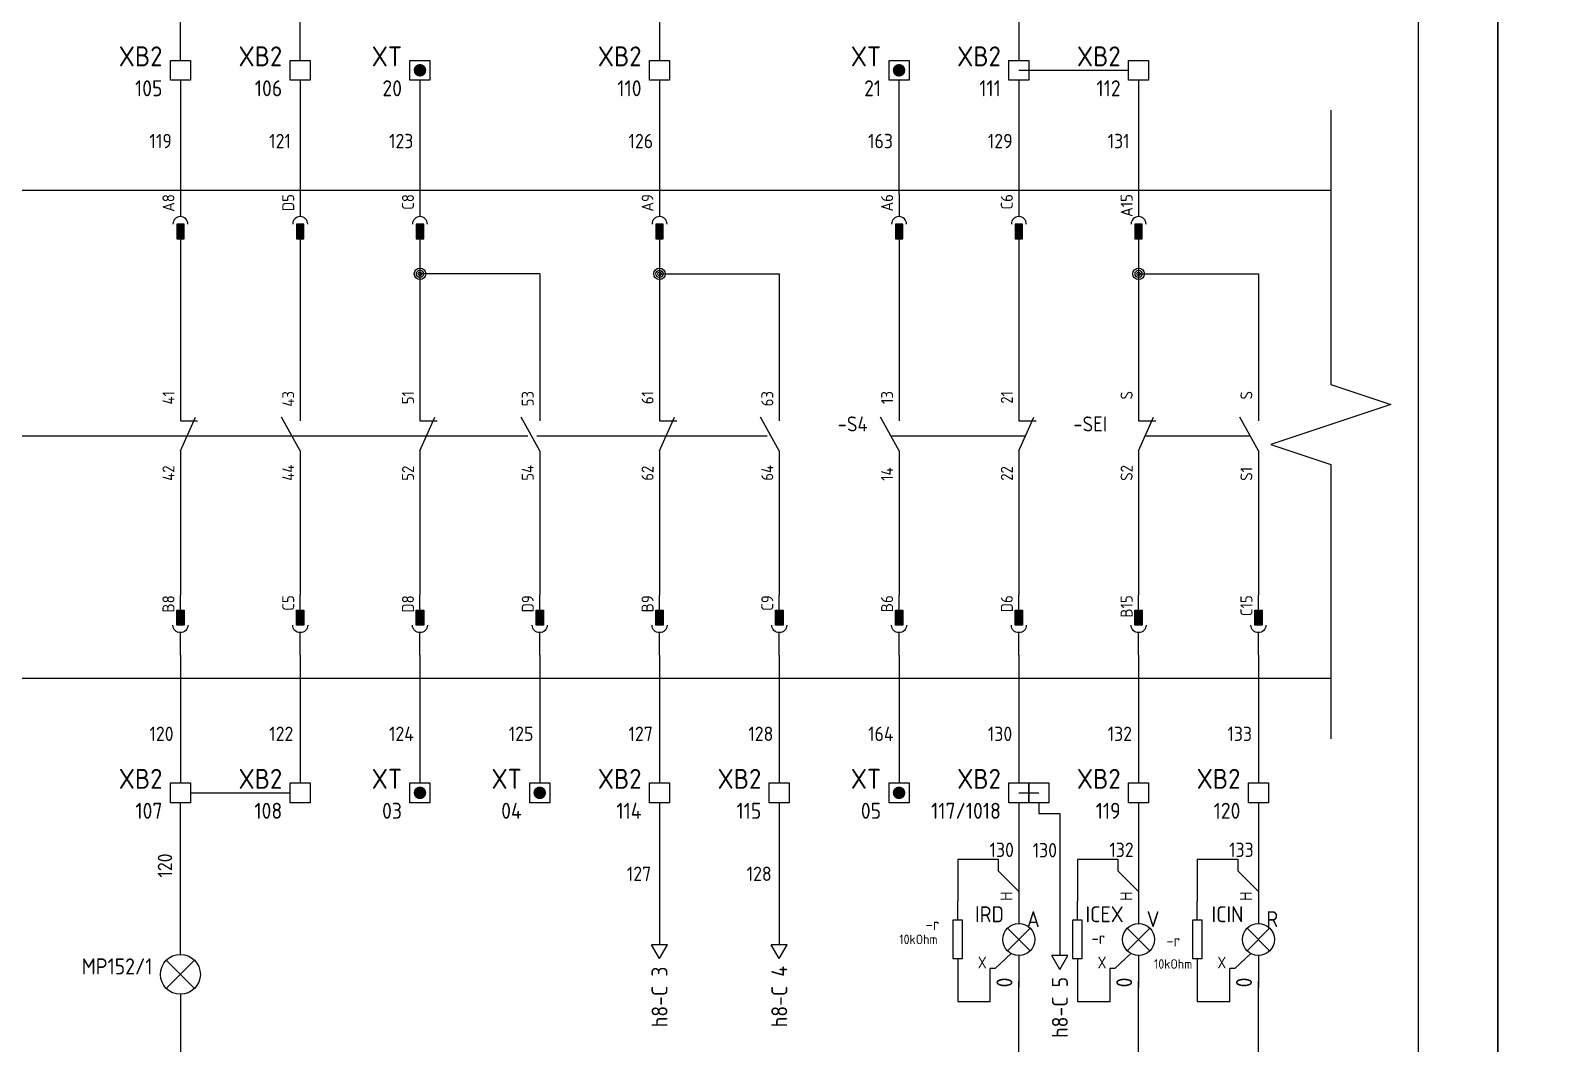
# Model space of a CAD drawing. Header units: millimetres. Extents: x 2272 to 7312, y -3839 to -3184.
# Drawn here: x 4187.7 to 4379.7, y -3426.9 to -3300.1 of the extents above; entities that cross this region are included whole.
import ezdxf
from ezdxf.enums import TextEntityAlignment as Align

# ---------------------------------------------------------------- set-up
doc = ezdxf.new("R2010")
doc.units = ezdxf.units.MM
for name, color, linetype in [('AUXILIAR', 30, 'Continuous'), ('CABLES', 3, 'Continuous'), ('DESC', 7, 'Continuous'), ('LINK', 7, 'Continuous'), ('SYMS', 7, 'Continuous'), ('TAGFIXED', 7, 'Continuous'), ('TAGS', 7, 'Continuous'), ('TERMS', 7, 'Continuous'), ('TEXTOS', 3, 'Continuous')]:
    doc.layers.add(name, color=color, linetype=linetype)
doc.styles.add('ROMANS', font='isocp3.shx')
doc.styles.add('style1', font='arial.ttf', dxfattribs={"height": 1})
doc.styles.add('style2', font='romab___.ttf', dxfattribs={"height": 1})
doc.styles.add('WD', font='romans.shx')
doc.styles.add('WD_IEC', font='ISOCP2.shx', dxfattribs={"width": 0.9, "height": 4})

# ---------------------------------------------------------------- blocks, each defined once
blk = doc.blocks.new('WDDOT')
for radius in [0.72, 0.449, 0.223]:
    blk.add_circle((0, 0), radius)
blk = doc.blocks.new('VC02JP1')
for p, q in [((0, 5), (0, 1.25)), ((0, -2.5), (0, -5))]:
    blk.add_line(p, q)
blk.add_lwpolyline([(0.62, 0), (-0.62, 0), (-0.62, -2.5), (0.62, -2.5)], close=True)
blk.add_arc((0, 0), 1.25, 0, 180)
blk.add_solid([(0.62, -2.5), (0.62, 0), (-0.62, -2.5), (-0.62, 0)])
at = {"style": 'WD_IEC'}
for tag, p in [('INST', (-5.25, 8)), ('LOC', (-5.25, 5)), ('TAG2', (-5.25, 2)), ('DESC1', (-5.25, -5.1)), ('DESC2', (-5.25, -8.1)), ('DESC3', (-5.25, -11.1))]:
    blk.add_attdef(tag, text='', height=2.5, dxfattribs=at).set_placement(p, align=Align.RIGHT)
at = {"style": 'WD_IEC', "flags": 1}
for tag, p, height in [('X2TERM01', (0, 5), 0.32), ('X2TERMDESC01', (0, 4.48), 0.32), ('X4LINK', (-1.25, -1.25), 0.32), ('X1LINK', (1.25, -1.25), 0.32), ('X8TERM01', (0, -5), 0.32), ('FAMILY', (2.75, -4.25), 1), ('X8TERMDESC01', (0, -5.52), 0.32)]:
    blk.add_attdef(tag, p, '', height=height, dxfattribs=at)
at = {"style": 'WD_IEC'}
blk.add_attdef('TERM01', text='', height=2, rotation=90, dxfattribs=at).set_placement((-1, 5), align=Align.RIGHT)
blk = doc.blocks.new('VSW21')
for p, q in [((0, 7.5), (0, 2.5)), ((0, -2.5), (-3.125, 3.125)), ((0, -2.5), (0, -7.5))]:
    blk.add_line(p, q)
at = {"style": 'WD_IEC'}
for tag, p in [('INST', (-5.25, 7.75)), ('LOC', (-5.25, 4.25)), ('TAG2', (-5.25, 0.75)), ('XREF', (-5.25, -3.75)), ('DESC1', (-5.25, -7.6)), ('DESC2', (-5.25, -11.1)), ('DESC3', (-5.25, -14.6)), ('WDTAGALT', (-5, -18))]:
    blk.add_attdef(tag, text='', height=2.5, dxfattribs=at).set_placement(p, align=Align.RIGHT)
at = {"style": 'WD_IEC', "flags": 1}
for tag, p, height in [('X2TERM01', (0, 7.5), 0.32), ('X4LINK', (-2, 0), 0.32), ('X1LINK', (-0.5, 0), 0.32), ('CONTACT', (4, -3.5), 1), ('FAMILY', (4, -5), 1), ('COMMON', (5.25, -4.75), 1), ('X8TERM02', (0, -7.5), 0.32)]:
    blk.add_attdef(tag, p, '', height=height, dxfattribs=at)
at = {"style": 'WD_IEC'}
blk.add_attdef('TERM01', text='', height=2, rotation=90, dxfattribs=at).set_placement((-1, 7.5), align=Align.RIGHT)
blk.add_attdef('TERM02', (-1, -7.5), '', height=2, rotation=90, dxfattribs=at)
blk = doc.blocks.new('VSW22')
for p, q in [((0, 7.5), (0, 2.5)), ((0, -2.5), (2.5, 3.12)), ((0, 2.5), (2.87, 2.5)), ((0, -2.5), (0, -7.5))]:
    blk.add_line(p, q)
at = {"style": 'WD_IEC'}
for tag, p in [('INST', (-5.25, 7.75)), ('LOC', (-5.25, 4.25)), ('TAG2', (-5.25, 0.75)), ('XREF', (-5.25, -3.75)), ('DESC1', (-5.25, -7.6)), ('DESC2', (-5.25, -11.1)), ('DESC3', (-5.25, -14.6)), ('WDTAGALT', (-5.5, -17.62))]:
    blk.add_attdef(tag, text='', height=2.5, dxfattribs=at).set_placement(p, align=Align.RIGHT)
at = {"style": 'WD_IEC', "flags": 1}
for tag, p, height in [('X2TERM01', (0, 7.5), 0.32), ('X4LINK', (-2, 0), 0.32), ('X1LINK', (1.11, 0), 0.32), ('CONTACT', (4, -3.5), 1), ('FAMILY', (4, -5), 1), ('COMMON', (5.25, -4.75), 1), ('X8TERM02', (0, -7.5), 0.32)]:
    blk.add_attdef(tag, p, '', height=height, dxfattribs=at)
at = {"style": 'WD_IEC'}
blk.add_attdef('TERM01', text='', height=2, rotation=90, dxfattribs=at).set_placement((-1, 7.5), align=Align.RIGHT)
blk.add_attdef('TERM02', (-1, -7.5), '', height=2, rotation=90, dxfattribs=at)
blk = doc.blocks.new('VSW11')
for p, q in [((0, 7.5), (0, 2.5)), ((0, -2.5), (-3.125, 3.125)), ((0, -2.5), (0, -7.5))]:
    blk.add_line(p, q)
at = {"style": 'WD_IEC'}
for tag, p in [('INST', (-5.25, 6.75)), ('LOC', (-5.25, 3.75)), ('TAG1', (-5.25, 0.75)), ('DESC1', (-5.25, -11.85)), ('DESC2', (-5.25, -14.85)), ('DESC3', (-5.25, -17.85))]:
    blk.add_attdef(tag, text='', height=2.5, dxfattribs=at).set_placement(p, align=Align.RIGHT)
at = {"style": 'WD_IEC', "flags": 1}
for tag, p, height in [('X2TERM01', (0, 7.5), 0.32), ('CONTACT', (0.5, 4.5), 1), ('COMMON', (1.75, 3.25), 1), ('X4LINK', (-3, 0), 0.32), ('X1LINK', (-0.5, 0), 0.32), ('ASSYCODE', (1, -4), 1), ('FAMILY', (1, -5.5), 1), ('X8TERM02', (0, -7.5), 0.32), ('CATDESC', (1, -7), 1)]:
    blk.add_attdef(tag, p, '', height=height, dxfattribs=at)
at = {"style": 'WD_IEC'}
blk.add_attdef('TERM01', text='', height=2, rotation=90, dxfattribs=at).set_placement((-1, 7.5), align=Align.RIGHT)
blk.add_attdef('TERM02', (-1, -7.5), '', height=2, rotation=90, dxfattribs=at)
at = {"style": 'WD_IEC', "flags": 9}
for tag, p in [('MFG', (-5.75, -2.75)), ('CAT', (-5.75, -5.25))]:
    blk.add_attdef(tag, text='', height=1.5, dxfattribs=at).set_placement(p, align=Align.RIGHT)
at = {"lineweight": 15, "style": 'WD_IEC'}
for tag, p in [('XREF', (-5.25, -8.85)), ('WDTAGALT', (-5.25, -20.85))]:
    blk.add_attdef(tag, text='', height=2.5, dxfattribs=at).set_placement(p, align=Align.RIGHT)
blk = doc.blocks.new('VT0001')
for p, q in [((-1.25, -1.25), (-1.25, 1.25)), ((-1.25, 1.25), (1.25, 1.25)), ((1.25, 1.25), (1.25, -1.25)), ((1.25, -1.25), (-1.25, -1.25))]:
    blk.add_line(p, q)
at = {"style": 'WD_IEC', "flags": 1}
for tag, p, height in [('ASSYCODE', (2.75, 10.75), 1), ('CATDESC', (2.75, 9.25), 1), ('MFG', (2.75, 7.25), 1.5), ('CAT', (2.75, 4.75), 1.5), ('X2PIN01', (0, 2.25), 0.25), ('X2TERMDESC01', (0, 1.75), 0.4), ('X4PIN01', (-1.25, 1), 0.25), ('X4TERM01', (-1.25, 0), 0.25), ('X4TERMDESC01', (-1.25, 0.5), 0.4), ('STRIPSEQ', (0, 0), 0.025), ('X2TERM01', (0, 1.25), 0.25), ('X8PIN01', (0, -0.25), 0.25), ('X1PIN01', (1.25, 1), 0.25), ('X1TERM01', (1.25, 0), 0.25), ('X1TERMDESC01', (1.25, 0.5), 0.4), ('LINKTERM', (0, -0.04), 0.025), ('X8TERM01', (0, -1.25), 0.25), ('X8TERMDESC01', (0, -0.75), 0.4)]:
    blk.add_attdef(tag, p, '', height=height, dxfattribs=at)
at = {"style": 'WD_IEC'}
for tag, p in [('INST', (-2.25, 6.5)), ('LOC', (-2.25, 3.5)), ('DESC1', (-2.25, -6.25)), ('DESC2', (-2.25, -9.25)), ('DESC3', (-2.25, -12.25))]:
    blk.add_attdef(tag, text='', height=2.5, dxfattribs=at).set_placement(p, align=Align.RIGHT)
at = {"style": 'WD_IEC', "flags": 8}
for tag, height, p in [('TAGSTRIP', 2.5, (-2.25, 0.5)), ('TERM01', 2, (-2.25, -3.25))]:
    blk.add_attdef(tag, text='', height=height, dxfattribs=at).set_placement(p, align=Align.RIGHT)
blk = doc.blocks.new('referencia horizontal')
for p, q in [((0, 1), (0, -1)), ((1.73, 0), (0, 1)), ((1.73, 0), (0, -1))]:
    blk.add_line(p, q)
at = {"style": 'ROMANS'}
blk.add_attdef('REFERENCIA_001', (1.43, -1), '', height=2, dxfattribs=at)
blk = doc.blocks.new('A3-Funcional')
at = {"color": 1, "linetype": 'Continuous'}
blk.add_line((410, 287), (410, 10), dxfattribs=at)
at = {"color": 11}
blk.add_lwpolyline([(0, 0), (0, 297), (420, 297), (420, 0)], close=True, dxfattribs=at)
at = {"layer": 'TEXTOS', "color": 7, "linetype": 'Continuous', "style": 'style2', "width": 0.8}
blk.add_attdef('CLIENTE', (295.02, 31.81), '', height=3.5, dxfattribs=at)
at = {"layer": 'TEXTOS', "color": 7, "style": 'style2'}
blk.add_attdef('NºOBRA', text='', height=4, dxfattribs=at).set_placement((380.19, 28), align=Align.CENTER)
at = {"layer": 'TEXTOS', "style": 'ROMANS'}
for tag, p in [('04/01/01', (204.48, 27.37)), ('NAMEDIB', (224.48, 27.33)), ('FECHREV', (204.48, 20.11)), ('NAMEREV', (224.48, 20.1)), ('FECHAPR', (204.48, 12.61)), ('NAMEAPR', (224.48, 12.6))]:
    blk.add_attdef(tag, text='', height=2, dxfattribs=at).set_placement(p, align=Align.CENTER)
at = {"layer": 'TEXTOS', "color": 7, "style": 'style1'}
blk.add_attdef('OBRA', (295.02, 26.8), '', height=2.5, dxfattribs=at)
at = {"layer": 'TEXTOS', "color": 7, "linetype": 'Continuous', "style": 'style1'}
for tag, p in [('0/0', (403.7, 28)), ('1088-01MP01', (379.98, 18.5)), ('REVCLIENTE', (403.7, 18.5)), ('1088-01MP01', (379.98, 11.43)), ('REV', (403.7, 11.19))]:
    blk.add_attdef(tag, text='', height=2.5, dxfattribs=at).set_placement(p, align=Align.CENTER)
at = {"layer": 'TEXTOS', "color": 7, "style": 'style1', "width": 0.85}
for tag, p in [('DESCRIPCION1', (332.01, 20.37)), ('DESCRIPCION2', (332.01, 16.29)), ('DESCRIPCION3', (332.01, 12.18))]:
    blk.add_attdef(tag, text='', height=2.5, dxfattribs=at).set_placement(p, align=Align.CENTER)
blk = doc.blocks.new('VRE1B')
for p, q in [((0, 5), (0, 10)), ((0, -5), (0, -10))]:
    blk.add_line(p, q)
blk.add_lwpolyline([(-1.25, 5), (-1.25, -5), (1.25, -5), (1.25, 5)], close=True)
at = {"style": 'WD_IEC'}
for tag, p in [('INST', (-5.25, 10.25)), ('LOC', (-5.25, 6.75)), ('TAG1', (-5.25, 3.25)), ('RATING1', (-5.25, -1.25)), ('DESC1', (-5.25, -5.25)), ('DESC2', (-5.25, -8.75)), ('DESC3', (-5.25, -12.25))]:
    blk.add_attdef(tag, text='', height=2.5, dxfattribs=at).set_placement(p, align=Align.RIGHT)
blk.add_attdef('TERM01', text='', height=2, rotation=90, dxfattribs=at).set_placement((-1, 10), align=Align.RIGHT)
at = {"style": 'WD_IEC', "flags": 1}
for tag, p, height in [('X2TERM01', (0, 10), 0.32), ('MFG', (2.75, 9), 1.5), ('CAT', (2.75, 6.5), 1.5), ('ASSYCODE', (2.25, -1.5), 1), ('FAMILY', (2.25, -3), 1), ('CATDESC', (2.25, -4.5), 1), ('X8TERM02', (0, -10), 0.32)]:
    blk.add_attdef(tag, p, '', height=height, dxfattribs=at)
at = {"style": 'WD_IEC'}
blk.add_attdef('TERM02', (-1, -10), '', height=2, rotation=90, dxfattribs=at)
blk = doc.blocks.new('VLT1_16C')
for p, q in [((-0.01, 4.05), (-0.01, 0.05)), ((-1.43, -3.37), (1.4, -0.54)), ((1.4, -3.37), (-1.43, -0.54)), ((-0.01, -3.95), (-0.01, -7.95))]:
    blk.add_line(p, q)
blk.add_lwpolyline([(-0.97, -3.71), (-2.97, -5.58), (-3.6, -5.58)])
blk.add_circle((-0.01, -1.95), 2)
at = {"style": 'WD_IEC'}
for tag, p in [('INST', (-4.41, 6.25)), ('LOC', (-4.41, 3.45)), ('TAG1', (-4.41, 0.65)), ('DESC1', (-4.41, -7.03)), ('DESC2', (-4.41, -9.83)), ('DESC3', (-4.41, -12.63))]:
    blk.add_attdef(tag, text='', height=2, dxfattribs=at).set_placement(p, align=Align.RIGHT)
blk.add_attdef('TERM01', text='', height=1.6, rotation=90, dxfattribs=at).set_placement((-0.81, 4.05), align=Align.RIGHT)
at = {"flags": 1}
for tag, p, height, style in [('X2TERM01', (-0.01, 4.05), 0.256, 'WD_IEC'), ('X4LINK', (-2.41, -1.95), 0.256, 'WD_IEC'), ('X1LINK', (2.39, -1.95), 0.256, 'WD_IEC'), ('X8TERM03', (-3.6, -5.58), 0.08, 'WD'), ('ASSYCODE', (0.79, -5.15), 0.8, 'WD_IEC'), ('FAMILY', (0.79, -6.35), 0.8, 'WD_IEC'), ('CATDESC', (0.79, -7.55), 0.8, 'WD_IEC'), ('X8TERM02', (-0.01, -7.95), 0.256, 'WD_IEC')]:
    blk.add_attdef(tag, p, '', height=height, dxfattribs=dict(at, style=style))
at = {"linetype": 'Continuous', "style": 'WD'}
blk.add_attdef('TERM03', (-4.6, -5.58), '', height=1.6, rotation=90, dxfattribs=at)
at = {"style": 'WD_IEC', "flags": 9}
for tag, p in [('MFG', (-4.81, -2.15)), ('CAT', (-4.81, -4.15))]:
    blk.add_attdef(tag, text='', height=1.2, dxfattribs=at).set_placement(p, align=Align.RIGHT)
at = {"style": 'WD_IEC'}
blk.add_attdef('TERM02', (-0.81, -7.95), '', height=1.6, rotation=90, dxfattribs=at)
at = {"lineweight": 13, "style": 'WD_IEC'}
blk.add_attdef('COLOR', text='', height=2, dxfattribs=at).set_placement((2.99, -1.95), align=Align.MIDDLE_LEFT)
at = {"lineweight": 15, "style": 'WD_IEC'}
for tag, p in [('XREF', (-4.41, -16.35)), ('WDTAGALT', (-4.41, -18.75))]:
    blk.add_attdef(tag, text='', height=2, dxfattribs=at).set_placement(p, align=Align.RIGHT)

msp = doc.modelspace()

# ---------------------------------------------------------------- hatches: boundary and pattern name
h = msp.add_hatch(color=5)
h.dxf.hatch_style = 1
h.set_gradient(color1=(0, 0, 255), one_color=1, tint=1)
edge = h.paths.add_edge_path()
edge.add_arc((4236.5, -3305.06), 0.793, 0, 360)
h = msp.add_hatch(color=5)
h.dxf.hatch_style = 1
h.set_gradient(color1=(0, 0, 255), one_color=1, tint=1)
edge = h.paths.add_edge_path()
edge.add_arc((4296.5, -3305.06), 0.793, 0, 360)
h = msp.add_hatch(color=5)
h.dxf.hatch_style = 1
h.set_gradient(color1=(0, 0, 255), one_color=1, tint=1)
edge = h.paths.add_edge_path()
edge.add_arc((4236.5, -3395.56), 0.793, 0, 360)
h = msp.add_hatch(color=5)
h.dxf.hatch_style = 1
h.set_gradient(color1=(0, 0, 255), one_color=1, tint=1)
edge = h.paths.add_edge_path()
edge.add_arc((4251.5, -3395.56), 0.793, 0, 360)
h = msp.add_hatch(color=5)
h.dxf.hatch_style = 1
h.set_gradient(color1=(0, 0, 255), one_color=1, tint=1)
edge = h.paths.add_edge_path()
edge.add_arc((4296.5, -3395.56), 0.793, 0, 360)

# ---------------------------------------------------------------- linework, layer by layer
for p, q in [((4266.5, -3244.83), (4266.5, -3303.81)), ((4311.5, -3244.83), (4311.5, -3303.81)), ((4206.5, -3303.81), (4206.5, -3282.76)), ((4221.5, -3303.81), (4221.5, -3285.24)), ((4311.5, -3305.06), (4325.25, -3305.06)), ((4206.5, -3306.31), (4206.5, -3320.56)), ((4221.5, -3306.31), (4221.5, -3320.56)), ((4236.5, -3306.31), (4236.5, -3320.56)), ((4266.5, -3306.31), (4266.5, -3320.56)), ((4296.5, -3320.56), (4296.5, -3306.31)), ((4311.5, -3306.31), (4311.5, -3320.56)), ((4326.5, -3306.31), (4326.5, -3320.56)), ((4206.5, -3328.06), (4206.5, -3345.23)), ((4221.5, -3328.06), (4221.5, -3345.23)), ((4236.5, -3328.06), (4236.5, -3345.23)), ((4266.5, -3328.06), (4266.5, -3345.23)), ((4296.5, -3328.06), (4296.5, -3345.94)), ((4311.5, -3328.06), (4311.5, -3345.23)), ((4326.5, -3328.06), (4326.5, -3345.51)), ((4251.5, -3330.56), (4236.5, -3330.56)), ((4251.5, -3330.56), (4251.5, -3345.23)), ((4266.5, -3330.56), (4281.5, -3330.56)), ((4281.5, -3330.56), (4281.5, -3345.23)), ((4326.5, -3330.56), (4341.5, -3330.56)), ((4341.5, -3330.56), (4341.5, -3345.23)), ((4326.5, -3354.6), (4326.5, -3370.81)), ((4341.5, -3354.8), (4341.5, -3370.81)), ((4206.5, -3356.48), (4206.5, -3370.81)), ((4221.5, -3356.48), (4221.5, -3370.81)), ((4236.5, -3356.48), (4236.5, -3370.81)), ((4251.5, -3356.48), (4251.5, -3370.81)), ((4266.5, -3356.48), (4266.5, -3370.81)), ((4281.5, -3356.48), (4281.5, -3370.81)), ((4296.5, -3356.48), (4296.5, -3370.81)), ((4311.5, -3356.48), (4311.5, -3370.81)), ((4206.5, -3378.31), (4206.5, -3394.31)), ((4221.5, -3378.31), (4221.5, -3394.31)), ((4236.5, -3378.31), (4236.5, -3394.31)), ((4251.5, -3378.31), (4251.5, -3394.31)), ((4266.5, -3378.31), (4266.5, -3394.31)), ((4281.5, -3378.31), (4281.5, -3394.31)), ((4296.5, -3378.31), (4296.5, -3394.31)), ((4311.5, -3378.31), (4311.5, -3394.31)), ((4326.5, -3378.31), (4326.5, -3394.31)), ((4341.5, -3378.31), (4341.5, -3394.31)), ((4207.75, -3395.56), (4220.25, -3395.56)), ((4311.49, -3395.56), (4313.99, -3395.56)), ((4206.5, -3414.8), (4206.5, -3396.81)), ((4266.5, -3396.81), (4266.5, -3414.6)), ((4281.5, -3396.81), (4281.5, -3414.6)), ((4311.5, -3396.81), (4311.5, -3407.93)), ((4314, -3396.81), (4314, -3398.15)), ((4326.5, -3396.81), (4326.5, -3407.93)), ((4341.5, -3396.81), (4341.5, -3407.93)), ((4314, -3398.15), (4316.64, -3398.15)), ((4316.64, -3398.15), (4316.64, -3415.95)), ((4204.73, -3416.54), (4208.27, -3420.07)), ((4208.27, -3416.54), (4204.73, -3420.07)), ((4206.5, -3415.8), (4206.5, -3414.8)), ((4311.5, -3421.06), (4311.5, -3419.18)), ((4326.5, -3421.06), (4326.5, -3419.18)), ((4341.5, -3421.06), (4341.5, -3419.18)), ((4206.5, -3420.8), (4206.5, -3428.8)), ((4311.5, -3433.21), (4311.5, -3421.06)), ((4326.5, -3433.21), (4326.5, -3421.06)), ((4341.5, -3433.21), (4341.5, -3421.06))]:
    msp.add_line(p, q)
at = {"linetype": 'Continuous'}
for p, q in [((4308.96, -3403.91), (4303.84, -3403.91)), ((4303.84, -3403.91), (4303.84, -3409.12)), ((4308.96, -3405.39), (4308.96, -3403.91)), ((4323.96, -3403.91), (4318.84, -3403.91)), ((4318.84, -3403.91), (4318.84, -3409.12)), ((4323.96, -3405.39), (4323.96, -3403.91)), ((4338.96, -3403.91), (4333.84, -3403.91)), ((4333.84, -3403.91), (4333.84, -3409.12)), ((4338.96, -3405.39), (4338.96, -3403.91)), ((4311.5, -3407.93), (4308.96, -3405.39)), ((4326.5, -3407.93), (4323.96, -3405.39)), ((4341.5, -3407.93), (4338.96, -3405.39)), ((4307.92, -3421.71), (4307.92, -3417.56)), ((4322.92, -3421.71), (4322.92, -3417.56)), ((4337.92, -3421.71), (4337.92, -3417.56)), ((4303.84, -3418.72), (4303.84, -3421.71)), ((4318.84, -3418.72), (4318.84, -3421.71)), ((4333.84, -3418.72), (4333.84, -3421.71)), ((4303.84, -3421.71), (4307.92, -3421.71)), ((4318.84, -3421.71), (4322.92, -3421.71)), ((4333.84, -3421.71), (4337.92, -3421.71))]:
    msp.add_line(p, q, dxfattribs=at)
msp.add_circle((4206.5, -3418.3), 2.5)
at = {"layer": 'AUXILIAR'}
for points in [[(4350.57, -3310.06), (4350.57, -3344.43), (4358.07, -3346.93), (4343.07, -3351.93), (4350.57, -3354.43), (4350.57, -3388.81)], [(4350.57, -3381.25), (4116.5, -3381.25), (4116.5, -3423.56), (3981.5, -3423.56), (3981.5, -3320.06), (4350.57, -3320.06)]]:
    msp.add_lwpolyline(points, dxfattribs=at)
at = {"layer": 'LINK'}
for points in [[(4178.24, -3350.85), (4209.39, -3350.85)], [(4207.34, -3350.85), (4220, -3350.85)], [(4220, -3350.85), (4237.34, -3350.85)], [(4237.34, -3350.85), (4250, -3350.85)], [(4251.13, -3350.85), (4267.34, -3350.85)], [(4267.34, -3350.85), (4280, -3350.85)], [(4295.46, -3350.85), (4312.34, -3350.85)], [(4327.34, -3350.85), (4340.46, -3350.85)]]:
    msp.add_lwpolyline(points, dxfattribs=at)

# ---------------------------------------------------------------- block references
for name, p in [('A3-Funcional', (3951.5, -3492.56)), ('A3-Funcional', (4371.5, -3492.56)), ('WDDOT', (4326.5, -3330.56))]:
    msp.add_blockref(name, p)
ref = msp.add_blockref('VC02JP1', (4296.5, -3324.31), dxfattribs=dict(xscale=0.75, yscale=0.75, zscale=0.75))
ref.add_attrib('TERM01', 'A6', dxfattribs={"layer": 'TERMS', "height": 1.5, "rotation": 90, "style": 'WD_IEC'}).set_placement((4295.75, -3320.56), align=Align.RIGHT)
ref = msp.add_blockref('VC02JP1', (4311.5, -3324.31), dxfattribs=dict(xscale=0.75, yscale=0.75, zscale=0.75))
ref.add_attrib('TERM01', 'C6', dxfattribs={"layer": 'TERMS', "height": 1.5, "rotation": 90, "style": 'WD_IEC'}).set_placement((4310.75, -3320.56), align=Align.RIGHT)
ref = msp.add_blockref('VC02JP1', (4326.5, -3324.31), dxfattribs=dict(xscale=0.75, yscale=0.75, zscale=0.75))
ref.add_attrib('TERM01', 'A15', dxfattribs={"layer": 'TERMS', "height": 1.5, "rotation": 90, "style": 'WD_IEC'}).set_placement((4325.75, -3320.56), align=Align.RIGHT)
at = {"color": 6}
ref = msp.add_blockref('VLT1_16C', (4311.51, -3411.98), dxfattribs=at)
ref.add_attrib('TERM03', 'X', dxfattribs={"layer": 'TEXTOS', "linetype": 'Continuous', "height": 1.5, "style": 'WD_IEC', "width": 0.9}).set_placement((4306.92, -3417.56), align=Align.CENTER)
ref.add_attrib('TAG1', 'IRD', dxfattribs={"layer": 'TEXTOS', "height": 2, "style": 'WD_IEC'}).set_placement((4309.63, -3411.77), align=Align.RIGHT)
ref.add_attrib('COLOR', 'A', dxfattribs={"layer": 'TEXTOS', "lineweight": 13, "height": 2, "style": 'WD_IEC'}).set_placement((4312.5, -3411.38), align=Align.MIDDLE_LEFT)
ref.add_attrib('TERM01', 'H', dxfattribs={"layer": 'TEXTOS', "height": 1.5, "rotation": 90, "style": 'WD_IEC'}).set_placement((4310.7, -3407.93), align=Align.RIGHT)
ref.add_attrib('TERM02', '0', (4310.7, -3419.93), dxfattribs={"layer": 'TEXTOS', "height": 2, "rotation": 90, "style": 'WD_IEC'})
ref = msp.add_blockref('VLT1_16C', (4326.51, -3411.98), dxfattribs=at)
ref.add_attrib('TERM03', 'X', dxfattribs={"layer": 'TEXTOS', "linetype": 'Continuous', "height": 1.5, "style": 'WD_IEC', "width": 0.9}).set_placement((4321.92, -3417.56), align=Align.CENTER)
ref.add_attrib('TAG1', 'ICEX', dxfattribs={"layer": 'TEXTOS', "height": 2, "style": 'WD_IEC'}).set_placement((4324.63, -3411.77), align=Align.RIGHT)
ref.add_attrib('COLOR', 'V', dxfattribs={"layer": 'TEXTOS', "lineweight": 13, "height": 2, "style": 'WD_IEC'}).set_placement((4327.5, -3411.38), align=Align.MIDDLE_LEFT)
ref.add_attrib('TERM01', 'H', dxfattribs={"layer": 'TEXTOS', "height": 1.5, "rotation": 90, "style": 'WD_IEC'}).set_placement((4325.7, -3407.93), align=Align.RIGHT)
ref.add_attrib('TERM02', '0', (4325.7, -3419.93), dxfattribs={"layer": 'TEXTOS', "height": 2, "rotation": 90, "style": 'WD_IEC'})
ref = msp.add_blockref('VLT1_16C', (4341.51, -3411.98), dxfattribs=at)
ref.add_attrib('TERM03', 'X', dxfattribs={"layer": 'TEXTOS', "linetype": 'Continuous', "height": 1.5, "style": 'WD_IEC', "width": 0.9}).set_placement((4336.92, -3417.56), align=Align.CENTER)
ref.add_attrib('TAG1', 'ICIN', dxfattribs={"layer": 'TEXTOS', "height": 2, "style": 'WD_IEC'}).set_placement((4339.63, -3411.77), align=Align.RIGHT)
ref.add_attrib('COLOR', 'R', dxfattribs={"layer": 'TEXTOS', "lineweight": 13, "height": 2, "style": 'WD_IEC'}).set_placement((4342.5, -3411.38), align=Align.MIDDLE_LEFT)
ref.add_attrib('TERM01', 'H', dxfattribs={"layer": 'TEXTOS', "height": 1.5, "rotation": 90, "style": 'WD_IEC'}).set_placement((4340.7, -3407.93), align=Align.RIGHT)
ref.add_attrib('TERM02', '0', (4340.7, -3419.93), dxfattribs={"layer": 'TEXTOS', "height": 2, "rotation": 90, "style": 'WD_IEC'})
ref = msp.add_blockref('VRE1B', (4303.84, -3413.92), dxfattribs=dict(xscale=0.48, yscale=0.48, zscale=0.48))
ref.add_attrib('DESC1', '10kOhm', dxfattribs={"layer": 'DESC', "height": 1.2, "style": 'WD_IEC'}).set_placement((4301.32, -3414.52), align=Align.RIGHT)
ref.add_attrib('TAG1F', '-r', dxfattribs={"layer": 'TEXTOS', "height": 1.5, "style": 'WD_IEC'}).set_placement((4301.54, -3412.77), align=Align.RIGHT)
ref = msp.add_blockref('VRE1B', (4318.84, -3413.92), dxfattribs=dict(xscale=0.48, yscale=0.48, zscale=0.48))
ref.add_attrib('TAG1F', '-r', dxfattribs={"layer": 'TEXTOS', "height": 1.5, "style": 'WD_IEC'}).set_placement((4322.32, -3414.5), align=Align.RIGHT)
ref = msp.add_blockref('VRE1B', (4333.84, -3413.92), dxfattribs=dict(xscale=0.48, yscale=0.48, zscale=0.48))
ref.add_attrib('DESC1', '10kOhm', dxfattribs={"layer": 'DESC', "height": 1.2, "style": 'WD_IEC'}).set_placement((4333.22, -3417.6), align=Align.RIGHT)
ref.add_attrib('TAG1F', '-r', dxfattribs={"layer": 'TEXTOS', "height": 1.5, "style": 'WD_IEC'}).set_placement((4331.69, -3414.82), align=Align.RIGHT)
ref = msp.add_blockref('referencia horizontal', (4266.5, -3414.6), dxfattribs=dict(rotation=270))
ref.add_attrib('REFERENCIA', 'h8-C 3', dxfattribs={"height": 2, "rotation": 90, "style": 'ROMANS'}).set_placement((4266.5, -3424.93), align=Align.MIDDLE_LEFT)
ref = msp.add_blockref('referencia horizontal', (4281.5, -3414.6), dxfattribs=dict(rotation=270))
ref.add_attrib('REFERENCIA', 'h8-C 4', dxfattribs={"height": 2, "rotation": 90, "style": 'ROMANS'}).set_placement((4281.5, -3424.93), align=Align.MIDDLE_LEFT)
ref = msp.add_blockref('referencia horizontal', (4316.64, -3415.95), dxfattribs=dict(rotation=270))
ref.add_attrib('REFERENCIA', 'h8-C 5', dxfattribs={"height": 2, "rotation": 90, "style": 'ROMANS'}).set_placement((4316.64, -3426.27), align=Align.MIDDLE_LEFT)
at = {"layer": 'SYMS'}
ref = msp.add_blockref('VT0001', (4206.5, -3305.06), dxfattribs=at)
ref.add_attrib('TERM01', '105', dxfattribs={"layer": 'TERMS', "height": 2, "style": 'WD_IEC', "flags": 8}).set_placement((4204.25, -3308.31), align=Align.RIGHT)
ref.add_attrib('TAGSTRIP', 'XB2', dxfattribs={"layer": 'TAGS', "height": 2.5, "style": 'WD_IEC', "flags": 8}).set_placement((4204.25, -3304.56), align=Align.RIGHT)
ref = msp.add_blockref('VT0001', (4221.5, -3305.06), dxfattribs=at)
ref.add_attrib('TERM01', '106', dxfattribs={"layer": 'TERMS', "height": 2, "style": 'WD_IEC', "flags": 8}).set_placement((4219.25, -3308.31), align=Align.RIGHT)
ref.add_attrib('TAGSTRIP', 'XB2', dxfattribs={"layer": 'TAGS', "height": 2.5, "style": 'WD_IEC', "flags": 8}).set_placement((4219.25, -3304.56), align=Align.RIGHT)
ref = msp.add_blockref('VT0001', (4236.5, -3305.06), dxfattribs=at)
ref.add_attrib('TERM01', '20', dxfattribs={"layer": 'TERMS', "height": 2, "style": 'WD_IEC', "flags": 8}).set_placement((4234.25, -3308.31), align=Align.RIGHT)
ref.add_attrib('TAGSTRIP', 'XT', dxfattribs={"layer": 'TAGS', "height": 2.5, "style": 'WD_IEC', "flags": 8}).set_placement((4234.25, -3304.56), align=Align.RIGHT)
ref = msp.add_blockref('VT0001', (4266.5, -3305.06), dxfattribs=at)
ref.add_attrib('TERM01', '110', dxfattribs={"layer": 'TERMS', "height": 2, "style": 'WD_IEC', "flags": 8}).set_placement((4264.25, -3308.31), align=Align.RIGHT)
ref.add_attrib('TAGSTRIP', 'XB2', dxfattribs={"layer": 'TAGS', "height": 2.5, "style": 'WD_IEC', "flags": 8}).set_placement((4264.25, -3304.56), align=Align.RIGHT)
ref = msp.add_blockref('VT0001', (4296.5, -3305.06), dxfattribs=at)
ref.add_attrib('TERM01', '21', dxfattribs={"layer": 'TERMS', "height": 2, "style": 'WD_IEC', "flags": 8}).set_placement((4294.25, -3308.31), align=Align.RIGHT)
ref.add_attrib('TAGSTRIP', 'XT', dxfattribs={"layer": 'TAGS', "height": 2.5, "style": 'WD_IEC', "flags": 8}).set_placement((4294.25, -3304.56), align=Align.RIGHT)
ref = msp.add_blockref('VT0001', (4311.5, -3305.06), dxfattribs=at)
ref.add_attrib('TERM01', '111', dxfattribs={"layer": 'TERMS', "height": 2, "style": 'WD_IEC', "flags": 8}).set_placement((4309.25, -3308.31), align=Align.RIGHT)
ref.add_attrib('TAGSTRIP', 'XB2', dxfattribs={"layer": 'TAGS', "height": 2.5, "style": 'WD_IEC', "flags": 8}).set_placement((4309.25, -3304.56), align=Align.RIGHT)
ref = msp.add_blockref('VT0001', (4326.5, -3305.06), dxfattribs=at)
ref.add_attrib('TERM01', '112', dxfattribs={"layer": 'TERMS', "height": 2, "style": 'WD_IEC', "flags": 8}).set_placement((4324.25, -3308.31), align=Align.RIGHT)
ref.add_attrib('TAGSTRIP', 'XB2', dxfattribs={"layer": 'TAGS', "height": 2.5, "style": 'WD_IEC', "flags": 8}).set_placement((4324.25, -3304.56), align=Align.RIGHT)
ref = msp.add_blockref('VC02JP1', (4206.5, -3324.31), dxfattribs=dict(at, xscale=0.75, yscale=0.75, zscale=0.75))
ref.add_attrib('TERM01', 'A8', dxfattribs={"layer": 'TERMS', "height": 1.5, "rotation": 90, "style": 'WD_IEC'}).set_placement((4205.75, -3320.56), align=Align.RIGHT)
ref = msp.add_blockref('VC02JP1', (4221.5, -3324.31), dxfattribs=dict(at, xscale=0.75, yscale=0.75, zscale=0.75))
ref.add_attrib('TERM01', 'D5', dxfattribs={"layer": 'TERMS', "height": 1.5, "rotation": 90, "style": 'WD_IEC'}).set_placement((4220.75, -3320.56), align=Align.RIGHT)
ref = msp.add_blockref('VC02JP1', (4236.5, -3324.31), dxfattribs=dict(at, xscale=0.75, yscale=0.75, zscale=0.75))
ref.add_attrib('TERM01', 'C8', dxfattribs={"layer": 'TERMS', "height": 1.5, "rotation": 90, "style": 'WD_IEC'}).set_placement((4235.75, -3320.56), align=Align.RIGHT)
ref = msp.add_blockref('VC02JP1', (4266.5, -3324.31), dxfattribs=dict(at, xscale=0.75, yscale=0.75, zscale=0.75))
ref.add_attrib('TERM01', 'A9', dxfattribs={"layer": 'TERMS', "height": 1.5, "rotation": 90, "style": 'WD_IEC'}).set_placement((4265.75, -3320.56), align=Align.RIGHT)
for name, p in [('WDDOT', (4236.5, -3330.56)), ('WDDOT', (4266.5, -3330.56)), ('VT0001', (4314, -3395.56))]:
    msp.add_blockref(name, p, dxfattribs=at)
ref = msp.add_blockref('VSW22', (4206.5, -3350.85), dxfattribs=dict(at, xscale=0.75, yscale=0.75, zscale=0.75))
ref.add_attrib('TERM02', '42', (4205.75, -3356.48), dxfattribs={"layer": 'TERMS', "height": 1.5, "rotation": 90, "style": 'WD_IEC'})
ref.add_attrib('TERM01', '41', dxfattribs={"layer": 'TERMS', "height": 1.5, "rotation": 90, "style": 'WD_IEC'}).set_placement((4205.75, -3345.23), align=Align.RIGHT)
ref = msp.add_blockref('VSW21', (4221.5, -3350.85), dxfattribs=dict(at, xscale=0.75, yscale=0.75, zscale=0.75))
ref.add_attrib('TERM02', '44', (4220.75, -3356.48), dxfattribs={"layer": 'TERMS', "height": 1.5, "rotation": 90, "style": 'WD_IEC'})
ref.add_attrib('TERM01', '43', dxfattribs={"layer": 'TERMS', "height": 1.5, "rotation": 90, "style": 'WD_IEC'}).set_placement((4220.75, -3345.23), align=Align.RIGHT)
ref = msp.add_blockref('VSW22', (4236.5, -3350.85), dxfattribs=dict(at, xscale=0.75, yscale=0.75, zscale=0.75))
ref.add_attrib('TERM02', '52', (4235.75, -3356.48), dxfattribs={"layer": 'TERMS', "height": 1.5, "rotation": 90, "style": 'WD_IEC'})
ref.add_attrib('TERM01', '51', dxfattribs={"layer": 'TERMS', "height": 1.5, "rotation": 90, "style": 'WD_IEC'}).set_placement((4235.75, -3345.23), align=Align.RIGHT)
ref = msp.add_blockref('VSW21', (4251.5, -3350.85), dxfattribs=dict(at, xscale=0.75, yscale=0.75, zscale=0.75))
ref.add_attrib('TERM02', '54', (4250.75, -3356.48), dxfattribs={"layer": 'TERMS', "height": 1.5, "rotation": 90, "style": 'WD_IEC'})
ref.add_attrib('TERM01', '53', dxfattribs={"layer": 'TERMS', "height": 1.5, "rotation": 90, "style": 'WD_IEC'}).set_placement((4250.75, -3345.23), align=Align.RIGHT)
ref = msp.add_blockref('VSW22', (4266.5, -3350.85), dxfattribs=dict(at, xscale=0.75, yscale=0.75, zscale=0.75))
ref.add_attrib('TERM02', '62', (4265.75, -3356.48), dxfattribs={"layer": 'TERMS', "height": 1.5, "rotation": 90, "style": 'WD_IEC'})
ref.add_attrib('TERM01', '61', dxfattribs={"layer": 'TERMS', "height": 1.5, "rotation": 90, "style": 'WD_IEC'}).set_placement((4265.75, -3345.23), align=Align.RIGHT)
ref = msp.add_blockref('VSW21', (4281.5, -3350.85), dxfattribs=dict(at, xscale=0.75, yscale=0.75, zscale=0.75))
ref.add_attrib('TERM02', '64', (4280.75, -3356.48), dxfattribs={"layer": 'TERMS', "height": 1.5, "rotation": 90, "style": 'WD_IEC'})
ref.add_attrib('TERM01', '63', dxfattribs={"layer": 'TERMS', "height": 1.5, "rotation": 90, "style": 'WD_IEC'}).set_placement((4280.75, -3345.23), align=Align.RIGHT)
ref = msp.add_blockref('VSW11', (4296.5, -3350.85), dxfattribs=dict(at, xscale=0.75, yscale=0.75, zscale=0.75))
ref.add_attrib('TERM02', '14', (4295.75, -3356.48), dxfattribs={"layer": 'TERMS', "height": 1.5, "rotation": 90, "style": 'WD_IEC'})
ref.add_attrib('TERM01', '13', dxfattribs={"layer": 'TERMS', "height": 1.5, "rotation": 90, "style": 'WD_IEC'}).set_placement((4295.75, -3345.23), align=Align.RIGHT)
ref.add_attrib('TAG1F', '-S4', dxfattribs={"layer": 'TAGFIXED', "height": 1.875, "style": 'WD_IEC'}).set_placement((4292.56, -3350.29), align=Align.RIGHT)
ref = msp.add_blockref('VSW22', (4311.5, -3350.85), dxfattribs=dict(at, xscale=0.75, yscale=0.75, zscale=0.75))
ref.add_attrib('TERM02', '22', (4310.75, -3356.48), dxfattribs={"layer": 'TERMS', "height": 1.5, "rotation": 90, "style": 'WD_IEC'})
ref.add_attrib('TERM01', '21', dxfattribs={"layer": 'TERMS', "height": 1.5, "rotation": 90, "style": 'WD_IEC'}).set_placement((4310.75, -3345.23), align=Align.RIGHT)
ref = msp.add_blockref('VSW22', (4326.5, -3350.85), dxfattribs=dict(at, xscale=0.75, yscale=0.75, zscale=0.75))
ref.add_attrib('TERM02', 'S2', (4325.75, -3356.48), dxfattribs={"layer": 'TERMS', "height": 1.5, "rotation": 90, "style": 'WD_IEC'})
ref.add_attrib('TERM01', 'S', dxfattribs={"layer": 'TERMS', "height": 1.5, "rotation": 90, "style": 'WD_IEC'}).set_placement((4325.75, -3345.23), align=Align.RIGHT)
ref.add_attrib('TAG2', '-SEI', dxfattribs={"layer": 'TAGS', "height": 1.875, "style": 'WD_IEC'}).set_placement((4322.56, -3350.29), align=Align.RIGHT)
ref = msp.add_blockref('VSW21', (4341.5, -3350.85), dxfattribs=dict(at, xscale=0.75, yscale=0.75, zscale=0.75))
ref.add_attrib('TERM02', 'S1', (4340.75, -3356.48), dxfattribs={"layer": 'TERMS', "height": 1.5, "rotation": 90, "style": 'WD_IEC'})
ref.add_attrib('TERM01', 'S', dxfattribs={"layer": 'TERMS', "height": 1.5, "rotation": 90, "style": 'WD_IEC'}).set_placement((4340.75, -3345.23), align=Align.RIGHT)
ref = msp.add_blockref('VC02JP1', (4206.5, -3374.56), dxfattribs=dict(at, xscale=-0.75, yscale=0.75, zscale=0.75, rotation=180))
ref.add_attrib('TERM01', 'B8', dxfattribs={"layer": 'TERMS', "height": 1.5, "rotation": 90, "style": 'WD_IEC'}).set_placement((4205.75, -3370.81), align=Align.RIGHT)
ref = msp.add_blockref('VC02JP1', (4221.5, -3374.56), dxfattribs=dict(at, xscale=-0.75, yscale=0.75, zscale=0.75, rotation=180))
ref.add_attrib('TERM01', 'C5', dxfattribs={"layer": 'TERMS', "height": 1.5, "rotation": 90, "style": 'WD_IEC'}).set_placement((4220.75, -3370.81), align=Align.RIGHT)
ref = msp.add_blockref('VC02JP1', (4236.5, -3374.56), dxfattribs=dict(at, xscale=-0.75, yscale=0.75, zscale=0.75, rotation=180))
ref.add_attrib('TERM01', 'D8', dxfattribs={"layer": 'TERMS', "height": 1.5, "rotation": 90, "style": 'WD_IEC'}).set_placement((4235.75, -3370.81), align=Align.RIGHT)
ref = msp.add_blockref('VC02JP1', (4251.5, -3374.56), dxfattribs=dict(at, xscale=-0.75, yscale=0.75, zscale=0.75, rotation=180))
ref.add_attrib('TERM01', 'D9', dxfattribs={"layer": 'TERMS', "height": 1.5, "rotation": 90, "style": 'WD_IEC'}).set_placement((4250.75, -3370.81), align=Align.RIGHT)
ref = msp.add_blockref('VC02JP1', (4266.5, -3374.56), dxfattribs=dict(at, xscale=-0.75, yscale=0.75, zscale=0.75, rotation=180))
ref.add_attrib('TERM01', 'B9', dxfattribs={"layer": 'TERMS', "height": 1.5, "rotation": 90, "style": 'WD_IEC'}).set_placement((4265.75, -3370.81), align=Align.RIGHT)
ref = msp.add_blockref('VC02JP1', (4281.5, -3374.56), dxfattribs=dict(at, xscale=-0.75, yscale=0.75, zscale=0.75, rotation=180))
ref.add_attrib('TERM01', 'C9', dxfattribs={"layer": 'TERMS', "height": 1.5, "rotation": 90, "style": 'WD_IEC'}).set_placement((4280.75, -3370.81), align=Align.RIGHT)
ref = msp.add_blockref('VC02JP1', (4296.5, -3374.56), dxfattribs=dict(at, xscale=-0.75, yscale=0.75, zscale=0.75, rotation=180))
ref.add_attrib('TERM01', 'B6', dxfattribs={"layer": 'TERMS', "height": 1.5, "rotation": 90, "style": 'WD_IEC'}).set_placement((4295.75, -3370.81), align=Align.RIGHT)
ref = msp.add_blockref('VC02JP1', (4311.5, -3374.56), dxfattribs=dict(at, xscale=-0.75, yscale=0.75, zscale=0.75, rotation=180))
ref.add_attrib('TERM01', 'D6', dxfattribs={"layer": 'TERMS', "height": 1.5, "rotation": 90, "style": 'WD_IEC'}).set_placement((4310.75, -3370.81), align=Align.RIGHT)
ref = msp.add_blockref('VC02JP1', (4326.5, -3374.56), dxfattribs=dict(at, xscale=-0.75, yscale=0.75, zscale=0.75, rotation=180))
ref.add_attrib('TERM01', 'B15', dxfattribs={"layer": 'TERMS', "height": 1.5, "rotation": 90, "style": 'WD_IEC'}).set_placement((4325.75, -3370.81), align=Align.RIGHT)
ref = msp.add_blockref('VC02JP1', (4341.5, -3374.56), dxfattribs=dict(at, xscale=-0.75, yscale=0.75, zscale=0.75, rotation=180))
ref.add_attrib('TERM01', 'C15', dxfattribs={"layer": 'TERMS', "height": 1.5, "rotation": 90, "style": 'WD_IEC'}).set_placement((4340.75, -3370.81), align=Align.RIGHT)
ref = msp.add_blockref('VT0001', (4206.5, -3395.56), dxfattribs=at)
ref.add_attrib('TERM01', '107', dxfattribs={"layer": 'TERMS', "height": 2, "style": 'WD_IEC', "flags": 8}).set_placement((4204.25, -3398.81), align=Align.RIGHT)
ref.add_attrib('TAGSTRIP', 'XB2', dxfattribs={"layer": 'TAGS', "height": 2.5, "style": 'WD_IEC', "flags": 8}).set_placement((4204.25, -3395.06), align=Align.RIGHT)
ref = msp.add_blockref('VT0001', (4221.5, -3395.56), dxfattribs=at)
ref.add_attrib('TERM01', '108', dxfattribs={"layer": 'TERMS', "height": 2, "style": 'WD_IEC', "flags": 8}).set_placement((4219.25, -3398.81), align=Align.RIGHT)
ref.add_attrib('TAGSTRIP', 'XB2', dxfattribs={"layer": 'TAGS', "height": 2.5, "style": 'WD_IEC', "flags": 8}).set_placement((4219.25, -3395.06), align=Align.RIGHT)
ref = msp.add_blockref('VT0001', (4236.5, -3395.56), dxfattribs=at)
ref.add_attrib('TERM01', '03', dxfattribs={"layer": 'TERMS', "height": 2, "style": 'WD_IEC', "flags": 8}).set_placement((4234.25, -3398.81), align=Align.RIGHT)
ref.add_attrib('TAGSTRIP', 'XT', dxfattribs={"layer": 'TAGS', "height": 2.5, "style": 'WD_IEC', "flags": 8}).set_placement((4234.25, -3395.06), align=Align.RIGHT)
ref = msp.add_blockref('VT0001', (4251.5, -3395.56), dxfattribs=at)
ref.add_attrib('TERM01', '04', dxfattribs={"layer": 'TERMS', "height": 2, "style": 'WD_IEC', "flags": 8}).set_placement((4249.25, -3398.81), align=Align.RIGHT)
ref.add_attrib('TAGSTRIP', 'XT', dxfattribs={"layer": 'TAGS', "height": 2.5, "style": 'WD_IEC', "flags": 8}).set_placement((4249.25, -3395.06), align=Align.RIGHT)
ref = msp.add_blockref('VT0001', (4266.5, -3395.56), dxfattribs=at)
ref.add_attrib('TERM01', '114', dxfattribs={"layer": 'TERMS', "height": 2, "style": 'WD_IEC', "flags": 8}).set_placement((4264.25, -3398.81), align=Align.RIGHT)
ref.add_attrib('TAGSTRIP', 'XB2', dxfattribs={"layer": 'TAGS', "height": 2.5, "style": 'WD_IEC', "flags": 8}).set_placement((4264.25, -3395.06), align=Align.RIGHT)
ref = msp.add_blockref('VT0001', (4281.5, -3395.56), dxfattribs=at)
ref.add_attrib('TERM01', '115', dxfattribs={"layer": 'TERMS', "height": 2, "style": 'WD_IEC', "flags": 8}).set_placement((4279.25, -3398.81), align=Align.RIGHT)
ref.add_attrib('TAGSTRIP', 'XB2', dxfattribs={"layer": 'TAGS', "height": 2.5, "style": 'WD_IEC', "flags": 8}).set_placement((4279.25, -3395.06), align=Align.RIGHT)
ref = msp.add_blockref('VT0001', (4296.5, -3395.56), dxfattribs=at)
ref.add_attrib('TERM01', '05', dxfattribs={"layer": 'TERMS', "height": 2, "style": 'WD_IEC', "flags": 8}).set_placement((4294.25, -3398.81), align=Align.RIGHT)
ref.add_attrib('TAGSTRIP', 'XT', dxfattribs={"layer": 'TAGS', "height": 2.5, "style": 'WD_IEC', "flags": 8}).set_placement((4294.25, -3395.06), align=Align.RIGHT)
ref = msp.add_blockref('VT0001', (4311.5, -3395.56), dxfattribs=at)
ref.add_attrib('TERM01', '117/1018', dxfattribs={"layer": 'TERMS', "height": 2, "style": 'WD_IEC', "flags": 8}).set_placement((4309.25, -3398.81), align=Align.RIGHT)
ref.add_attrib('TAGSTRIP', 'XB2', dxfattribs={"layer": 'TAGS', "height": 2.5, "style": 'WD_IEC', "flags": 8}).set_placement((4309.25, -3395.06), align=Align.RIGHT)
ref = msp.add_blockref('VT0001', (4326.5, -3395.56), dxfattribs=at)
ref.add_attrib('TERM01', '119', dxfattribs={"layer": 'TERMS', "height": 2, "style": 'WD_IEC', "flags": 8}).set_placement((4324.25, -3398.81), align=Align.RIGHT)
ref.add_attrib('TAGSTRIP', 'XB2', dxfattribs={"layer": 'TAGS', "height": 2.5, "style": 'WD_IEC', "flags": 8}).set_placement((4324.25, -3395.06), align=Align.RIGHT)
ref = msp.add_blockref('VT0001', (4341.5, -3395.56), dxfattribs=at)
ref.add_attrib('TERM01', '120', dxfattribs={"layer": 'TERMS', "height": 2, "style": 'WD_IEC', "flags": 8}).set_placement((4339.25, -3398.81), align=Align.RIGHT)
ref.add_attrib('TAGSTRIP', 'XB2', dxfattribs={"layer": 'TAGS', "height": 2.5, "style": 'WD_IEC', "flags": 8}).set_placement((4339.25, -3395.06), align=Align.RIGHT)

# ---------------------------------------------------------------- texts
at = {"style": 'ROMANS'}
msp.add_attdef('MP152/1', text='M52/10', height=2, dxfattribs=at).set_placement((4203, -3418.3), align=Align.RIGHT)
at = {"layer": 'CABLES', "char_height": 1.8, "attachment_point": 7, "style": 'ROMANS'}
for s, insert in [('123', (4232.62, -3314.82)), ('163', (4292.62, -3314.82)), ('131', (4322.62, -3314.82)), ('119', (4202.62, -3314.82)), ('121', (4217.62, -3314.82)), ('126', (4262.62, -3314.82)), ('129', (4307.62, -3314.82)), ('120', (4202.62, -3389.07)), ('122', (4217.62, -3389.07)), ('124', (4232.62, -3389.07)), ('125', (4247.62, -3389.07)), ('127', (4262.62, -3389.07)), ('128', (4277.62, -3389.07)), ('164', (4292.62, -3389.07)), ('130', (4307.62, -3389.07)), ('132', (4322.62, -3389.07)), ('133', (4337.62, -3389.07)), ('130', (4307.83, -3403.6)), ('130', (4313.23, -3403.65)), ('132', (4322.83, -3403.6)), ('133', (4337.83, -3403.6)), ('127', (4262.41, -3406.6)), ('128', (4277.41, -3406.6))]:
    msp.add_mtext_dynamic_manual_height_columns(s, width=6.7539, gutter_width=9, heights=[0], dxfattribs=dict(at, insert=insert))
at = {"layer": 'CABLES', "insert": (4205.46, -3406.18), "char_height": 1.8, "attachment_point": 7, "rotation": 90, "style": 'ROMANS'}
msp.add_mtext_dynamic_manual_height_columns('120', width=6.7539, gutter_width=9, heights=[0], dxfattribs=at)

doc.saveas('drawing.dxf')
